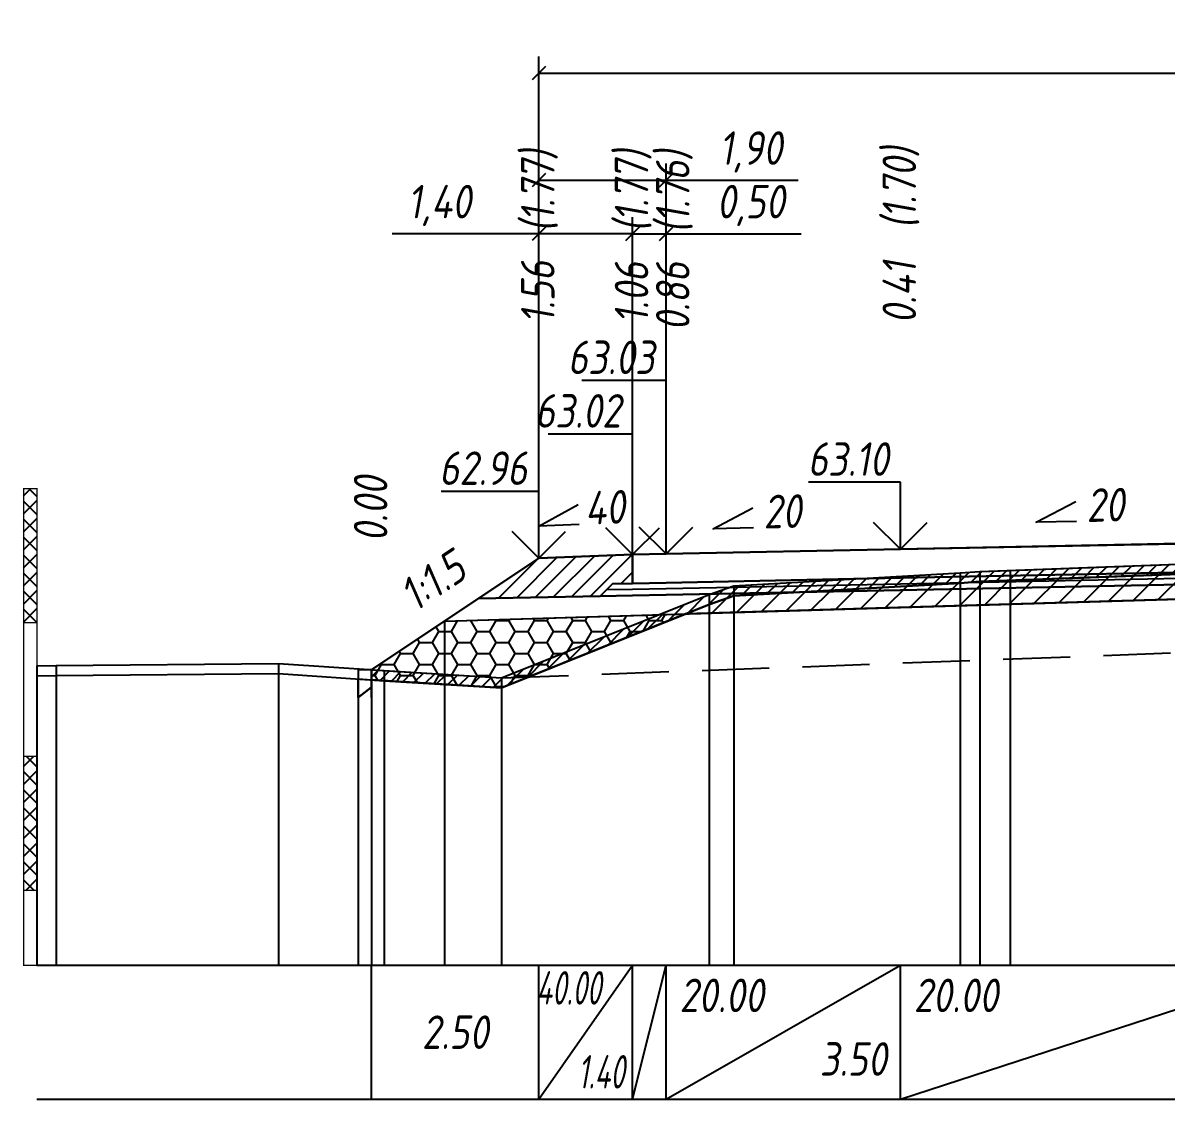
# Model space of a CAD drawing. Extents: x -717 to 1451, y -133302 to 233.
# Drawn here: x 78.9 to 164.3, y -3040 to -2959.6 of the extents above; entities that cross this region are included whole.
import ezdxf
from ezdxf.enums import TextEntityAlignment as Align

# ---------------------------------------------------------------- set-up
doc = ezdxf.new("R2010")
doc.units = 0
doc.linetypes.add('штриховая', pattern=[0.75, 0.5, -0.25])
for name, color, linetype in [('Интерполированный поперечник', 2, 'Continuous'), ('Код_514', 1, 'Continuous'), ('Контур_0', 7, 'Continuous'), ('Контур_2521', 7, 'Continuous'), ('Контур_2564', 7, 'Continuous'), ('Контур_2660', 7, 'Continuous'), ('Контур_2665', 7, 'Continuous'), ('Контур_400', 7, 'Continuous'), ('Контур_508', 7, 'Continuous'), ('Контур_512', 7, 'Continuous'), ('Контур_513', 7, 'Continuous'), ('Контур_818', 7, 'Continuous'), ('Красный поперечник', 1, 'Continuous'), ('Линейка абсолютных высот', 7, 'Continuous'), ('Объём_2501', 7, 'Continuous'), ('Объём_2564', 7, 'Continuous'), ('Объём_2650', 7, 'Continuous'), ('Объём_2660', 7, 'Continuous'), ('Объём_2661', 7, 'Continuous'), ('Объём_2663', 7, 'Continuous'), ('Объём_2665', 7, 'Continuous'), ('Объём_2666', 7, 'Continuous'), ('Откосы', 7, 'Continuous'), ('Отметки покрытия', 7, 'Continuous'), ('Рабочие отметки', 7, 'Continuous'), ('Рабочие отметки доп.', 7, 'Continuous'), ('Таблица', 7, 'Continuous'), ('Уклоны проезжей части', 7, 'Continuous'), ('Черный поперечник', 3, 'Continuous')]:
    doc.layers.add(name, color=color, linetype=linetype)
for name, color, linetype, true_color in [('Контур_2540', 2, 'Continuous', 0xffff00), ('Контур_2560', 2, 'Continuous', 0xffff00), ('Контур_2561', 7, 'Continuous', 0xff8040), ('Контур_2562', 3, 'Continuous', 0x00ff00), ('Контур_2563', 7, 'Continuous', 0xff8000), ('Контур_2570', 7, 'Continuous', 0x80ff00), ('Контур_2583', 3, 'Continuous', 0x00ff00), ('Контур_2736', 4, 'Continuous', 0x00ffff), ('Контур_2737', 4, 'Continuous', 0x00ffff), ('Контур_2738', 4, 'Continuous', 0x00ffff), ('Контур_2739', 4, 'Continuous', 0x00ffff), ('Контур_2741', 4, 'Continuous', 0x00ffff), ('Контур_2742', 4, 'Continuous', 0x00ffff), ('Контур_2743', 4, 'Continuous', 0x00ffff), ('Контур_2744', 7, 'Continuous', 0xa4ffff), ('Контур_2745', 7, 'Continuous', 0xa4ffff), ('Контур_2747', 4, 'Continuous', 0x00ffff), ('Контур_2748', 4, 'Continuous', 0x00ffff), ('Контур_2749', 4, 'Continuous', 0x00ffff), ('Контур_2750', 4, 'Continuous', 0x00ffff), ('Контур_2751', 4, 'Continuous', 0x00ffff), ('Контур_2752', 4, 'Continuous', 0x00ffff), ('Контур_402', 7, 'Continuous', 0xff6464), ('Контур_703', 4, 'Continuous', 0x00ffff), ('Контур_705', 4, 'Continuous', 0x00ffff), ('Контур_707', 4, 'Continuous', 0x00ffff), ('Контур_720', 131, 'Continuous', 0xaaffff), ('Объём_2500', 7, 'Continuous', 0xc0c0c0), ('Объём_2520', 7, 'Continuous', 0x80ffff), ('Объём_2540', 2, 'Continuous', 0xffff00), ('Объём_2560', 2, 'Continuous', 0xffff00), ('Объём_2561', 7, 'Continuous', 0xff8040), ('Объём_2562', 3, 'Continuous', 0x00ff00), ('Объём_2563', 7, 'Continuous', 0xff8000), ('Объём_2570', 7, 'Continuous', 0x80ff00), ('Объём_2580', 3, 'Continuous', 0x00ff00), ('Объём_2583', 3, 'Continuous', 0x00ff00), ('Объём_2593', 3, 'Continuous', 0x00ff00), ('Объём_2597', 3, 'Continuous', 0x00ff00), ('Объём_2600', 7, 'Continuous', 0x808000)]:
    doc.layers.add(name, color=color, linetype=linetype, true_color=true_color)
doc.styles.get("Standard").update_dxf_attribs({"font": 'txt', "height": 2.5})
doc.styles.add('М', font='romand.shx', dxfattribs={"width": 0.8, "oblique": 10, "height": 2.5})
doc.dimstyles.new('ISO-25', dxfattribs={"dimtxt": 2.5, "dimasz": 2.5, "dimexe": 1.25, "dimexo": 0.625, "dimtad": 1, "dimtxsty": 'Standard', "dimcen": 2.5, "dimadec": 0, "dimazin": 0, "dimtfac": 1, "dimtmove": 0, "dimatfit": 3, "dimfxl": 1, "dimarcsym": 0})

# ---------------------------------------------------------------- blocks, each defined once
blk = doc.blocks.new('_Oblique')
at = {"color": 0, "linetype": 'ByBlock', "lineweight": -2}
blk.add_line((-0.5, -0.5), (0.5, 0.5), dxfattribs=at)
blk = doc.blocks.new('*D65')
at = {"color": 0, "lineweight": -2, "transparency": 16777216}
for p, q in [((117.488, -2999.049), (117.488, -2974.129)), ((124.488, -2998.769), (124.488, -2974.129)), ((117.488, -2975.379), (106.524, -2975.379)), ((124.488, -2975.379), (117.488, -2975.379))]:
    blk.add_line(p, q, dxfattribs=at)
at = {"layer": 'Defpoints', "color": 0, "transparency": 16777216}
for p in [(124.488, -2975.379), (117.488, -2999.674), (124.488, -2999.394)]:
    blk.add_point(p, dxfattribs=at)
at = {"color": 0, "lineweight": -2, "transparency": 16777216, "rotation": 180}
blk.add_blockref('_Oblique', (117.488, -2975.379), dxfattribs=at)
at = {"color": 0, "lineweight": -2, "transparency": 16777216}
blk.add_blockref('_Oblique', (124.488, -2975.379), dxfattribs=at)
at = {"color": 0, "transparency": 16777216, "insert": (110.064, -2973.266), "char_height": 2.5, "width": 8.75, "attachment_point": 5, "style": 'М'}
blk.add_mtext('1,40', dxfattribs=at)
blk = doc.blocks.new('*D67')
at = {"color": 0, "lineweight": -2, "transparency": 16777216}
for p, q in [((124.488, -2998.769), (124.488, -2974.129)), ((126.988, -2998.719), (126.988, -2974.129)), ((124.488, -2975.379), (126.988, -2975.379)), ((126.988, -2975.379), (137.082, -2975.379))]:
    blk.add_line(p, q, dxfattribs=at)
at = {"layer": 'Defpoints', "color": 0, "transparency": 16777216}
for p in [(126.988, -2975.379), (124.488, -2999.394), (126.988, -2999.344)]:
    blk.add_point(p, dxfattribs=at)
at = {"color": 0, "lineweight": -2, "transparency": 16777216, "rotation": 180}
blk.add_blockref('_Oblique', (124.488, -2975.379), dxfattribs=at)
at = {"color": 0, "lineweight": -2, "transparency": 16777216}
blk.add_blockref('_Oblique', (126.988, -2975.379), dxfattribs=at)
at = {"color": 0, "transparency": 16777216, "insert": (133.32, -2973.266), "char_height": 2.5, "width": 9.16667, "attachment_point": 5, "style": 'М'}
blk.add_mtext('0,50', dxfattribs=at)
blk = doc.blocks.new('*D70')
at = {"color": 0, "lineweight": -2, "transparency": 16777216}
for p, q in [((117.488, -2999.049), (117.488, -2970.129)), ((126.988, -2998.719), (126.988, -2970.129)), ((117.488, -2971.379), (126.988, -2971.379)), ((126.988, -2971.379), (136.861, -2971.379))]:
    blk.add_line(p, q, dxfattribs=at)
at = {"layer": 'Defpoints', "color": 0, "transparency": 16777216}
for p in [(126.988, -2971.379), (117.488, -2999.674), (126.988, -2999.344)]:
    blk.add_point(p, dxfattribs=at)
at = {"color": 0, "lineweight": -2, "transparency": 16777216, "rotation": 180}
blk.add_blockref('_Oblique', (117.488, -2971.379), dxfattribs=at)
at = {"color": 0, "lineweight": -2, "transparency": 16777216}
blk.add_blockref('_Oblique', (126.988, -2971.379), dxfattribs=at)
at = {"color": 0, "transparency": 16777216, "insert": (133.32, -2969.266), "char_height": 2.5, "width": 8.75, "attachment_point": 5, "style": 'М'}
blk.add_mtext('1,90', dxfattribs=at)
blk = doc.blocks.new('*D71')
at = {"color": 0, "lineweight": -2, "transparency": 16777216}
for p, q in [((117.488, -2999.049), (117.488, -2962.129)), ((232.988, -2999.049), (232.988, -2962.129)), ((117.488, -2963.379), (232.988, -2963.379))]:
    blk.add_line(p, q, dxfattribs=at)
at = {"layer": 'Defpoints', "color": 0, "transparency": 16777216}
for p in [(232.988, -2963.379), (117.488, -2999.674), (232.988, -2999.674)]:
    blk.add_point(p, dxfattribs=at)
at = {"color": 0, "lineweight": -2, "transparency": 16777216, "rotation": 180}
blk.add_blockref('_Oblique', (117.488, -2963.379), dxfattribs=at)
at = {"color": 0, "lineweight": -2, "transparency": 16777216}
blk.add_blockref('_Oblique', (232.988, -2963.379), dxfattribs=at)
at = {"color": 0, "transparency": 16777216, "insert": (175.238, -2961.266), "char_height": 2.5, "width": 11.25, "attachment_point": 5, "style": 'М'}
blk.add_mtext('23,10', dxfattribs=at)

msp = doc.modelspace()

# ---------------------------------------------------------------- hatches: boundary and pattern name
at = {"layer": 'Линейка абсолютных высот'}
h = msp.add_hatch(dxfattribs=at)
h.set_pattern_fill('ANSI37', scale=0.3, style=0)
h.paths.add_polyline_path([(80, -3004.411), (80, -2994.411), (79, -2994.411), (79, -3004.411)])
h = msp.add_hatch(dxfattribs=at)
h.set_pattern_fill('ANSI37', scale=0.3, style=0)
h.paths.add_polyline_path([(80, -3024.411), (80, -3014.411), (79, -3014.411), (79, -3024.411)])
at = {"layer": 'Объём_2563'}
h = msp.add_hatch(dxfattribs=at)
h.set_pattern_fill('ANSI31', color=256, scale=0.3)
h.paths.add_polyline_path([(122.988, -3001.511), (124.488, -3001.481), (124.488, -2999.331), (117.488, -2999.611), (112.988, -3002.611), (122.069, -3002.43)])
at = {"layer": 'Объём_2570'}
h = msp.add_hatch(dxfattribs=at)
h.set_pattern_fill('ANSI31', color=256, scale=0.2)
h.paths.add_polyline_path([(175.238, -3000.432), (150.431, -3001.347), (148.949, -3001.456), (132.06, -3002.416), (130.216, -3003.058), (114.695, -3009.292), (105, -3008.687), (105, -3007.937), (114.695, -3008.542), (130.216, -3002.308), (132.06, -3001.666), (148.949, -3000.706), (150.431, -3000.597), (175.238, -2999.682)])
at = {"layer": 'Объём_2600'}
h = msp.add_hatch(dxfattribs=at)
h.set_pattern_fill('ANSI31', color=6, scale=0.4)
h.paths.add_polyline_path([(152.68, -3001.267), (175.238, -3000.432), (175.238, -3002.366), (128.443, -3003.77), (130.216, -3003.058), (132.06, -3002.416), (148.949, -3001.456), (150.431, -3001.347)])
h = msp.add_hatch(dxfattribs=at)
h.set_pattern_fill('HONEY', color=5, scale=0.3)
h.paths.add_polyline_path([(105, -3007.937), (110.439, -3004.31), (128.443, -3003.77), (114.695, -3009.292), (105, -3008.687)])
h = msp.add_hatch(dxfattribs=at)
h.set_pattern_fill('ANSI31', color=6, scale=0.4)
h.paths.add_polyline_path([(104, -3008.62), (105, -3008.687), (105, -3009.236), (104, -3010)])

# ---------------------------------------------------------------- linework, layer by layer
at = {"layer": 'Интерполированный поперечник', "linetype": 'штриховая', "ltscale": 10, "flags": 128}
msp.add_lwpolyline([(114.695, -3008.542), (246.953, -3003.616)], dxfattribs=at)
at = {"layer": 'Код_514'}
for p, q in [((105, -3040), (105, -3030)), ((117.488, -3040), (117.488, -3030)), ((117.488, -3040), (124.488, -3030)), ((124.488, -3040), (124.488, -3030)), ((124.488, -3040), (126.988, -3030)), ((126.988, -3040), (126.988, -3030)), ((126.988, -3040), (144.488, -3030)), ((144.488, -3040), (144.488, -3030)), ((144.488, -3040), (175.238, -3030))]:
    msp.add_line(p, q, dxfattribs=at)
at = {"layer": 'Контур_0', "flags": 128}
for points in [[(175.238, -2998.316), (144.488, -2998.931), (126.988, -2999.281), (126.988, -2999.281), (126.988, -2999.281), (126.988, -2999.281), (126.988, -2999.281), (124.488, -2999.331), (124.488, -3001.481), (126.988, -3001.431), (126.988, -3001.431), (126.988, -3001.431), (126.988, -3001.431), (126.988, -3001.431), (126.988, -3001.431), (144.488, -3001.081), (175.238, -3000.466), (175.238, -2998.316)], [(117.488, -2999.611), (105, -3007.937), (105, -3007.937), (105, -3007.937), (105, -3007.937), (105, -3007.937), (105, -3007.937), (105, -3007.937), (105, -3007.937), (105, -3007.937), (105, -3007.937), (105, -3007.937), (105, -3007.937), (105, -3007.937), (105, -3007.937), (105, -3010)], [(117.488, -2999.611), (105, -3007.937), (105, -3007.937), (105, -3007.937), (105, -3007.937), (105, -3007.937), (105, -3007.937), (105, -3007.937), (105, -3007.937), (105, -3007.937), (105, -3007.937), (105, -3007.937), (105, -3007.937), (105, -3007.937), (105, -3007.937), (105, -3010), (105, -3010), (105, -3007.937), (105, -3007.937), (105, -3007.937), (105, -3007.937), (105, -3007.937), (105, -3007.937), (105, -3007.937), (105, -3007.937), (105, -3007.937), (105, -3007.937), (105, -3007.937), (105, -3007.937), (105, -3007.937)], [(117.488, -2999.611), (117.488, -2999.611)], [(175.238, -3000.466), (144.488, -3001.081), (126.988, -3001.431), (126.988, -3001.431), (126.988, -3001.431), (126.988, -3001.431), (126.988, -3001.431), (126.988, -3001.431), (124.488, -3001.481), (122.988, -3001.511), (122.069, -3002.43), (124.488, -3002.381), (126.988, -3002.331), (126.988, -3002.331), (126.988, -3002.331), (126.988, -3002.331), (126.988, -3002.331), (126.988, -3002.331), (144.488, -3001.981), (175.238, -3001.366), (175.238, -3000.466)], [(112.988, -3002.611), (122.069, -3002.43), (122.988, -3001.511), (124.488, -3001.481)]]:
    msp.add_lwpolyline(points, dxfattribs=at)
at = {"layer": 'Контур_2521', "color": 250, "flags": 128}
msp.add_lwpolyline([(175.238, -3000.916), (144.488, -3001.531), (126.988, -3001.881), (126.988, -3001.881), (126.988, -3001.881), (126.988, -3001.881), (126.988, -3001.881), (126.988, -3001.881), (124.488, -3001.931), (122.529, -3001.971)], dxfattribs=at)
at = {"layer": 'Контур_2540', "flags": 128}
msp.add_lwpolyline([(144.488, -3001.981), (126.988, -3002.331), (124.488, -3002.381), (122.069, -3002.43), (112.988, -3002.611), (110.439, -3004.31), (175.238, -3002.366), (175.238, -3001.366), (144.488, -3001.981)], dxfattribs=at)
at = {"layer": 'Контур_2560', "flags": 128}
msp.add_lwpolyline([(117.488, -2999.611), (117.488, -2999.611), (117.488, -2999.611), (124.488, -2999.331)], dxfattribs=at)
at = {"layer": 'Контур_2561', "flags": 128}
msp.add_lwpolyline([(124.488, -2999.331), (124.488, -2999.331), (117.488, -2999.611), (117.488, -2999.611), (124.488, -2999.331)], dxfattribs=at)
at = {"layer": 'Контур_2562', "flags": 128}
msp.add_lwpolyline([(117.488, -2999.611), (117.488, -2999.611), (117.488, -2999.611), (117.488, -2999.611), (117.488, -2999.611)], dxfattribs=at)
at = {"layer": 'Контур_2563', "flags": 128}
msp.add_lwpolyline([(122.988, -3001.511), (124.488, -3001.481), (124.488, -2999.331), (117.488, -2999.611), (112.988, -3002.611), (122.069, -3002.43), (122.988, -3001.511)], dxfattribs=at)
at = {"layer": 'Контур_2564', "flags": 128}
msp.add_lwpolyline([(117.488, -2999.611), (124.488, -2999.331)], dxfattribs=at)
at = {"layer": 'Контур_2570', "flags": 128}
msp.add_lwpolyline([(80, -3008.386), (81.428, -3008.372), (98.047, -3008.22), (105.938, -3008.75), (114.695, -3009.292), (130.216, -3003.058), (132.06, -3002.416), (148.949, -3001.456), (150.431, -3001.347), (152.68, -3001.267), (175.238, -3000.432), (177.697, -3000.341), (180.184, -3000.316), (203.658, -3000.208), (205.663, -3000.286), (226.306, -3000.833), (227.846, -3001.121), (246.953, -3004.366), (271.714, -3000.101), (282.166, -2997.909)], dxfattribs=at)
at = {"layer": 'Контур_2583', "flags": 128}
msp.add_lwpolyline([(104, -3010), (105, -3009.236), (105, -3007.937), (104, -3007.937), (104, -3010)], dxfattribs=at)
at = {"layer": 'Контур_2660', "flags": 128}
msp.add_lwpolyline([(110.439, -3004.31), (175.238, -3002.366)], dxfattribs=at)
at = {"layer": 'Контур_2665', "flags": 128}
msp.add_lwpolyline([(117.488, -2999.611), (117.488, -2999.611)], dxfattribs=at)
at = {"layer": 'Контур_2736', "flags": 128}
msp.add_lwpolyline([(117.488, -2999.611), (105, -3007.937)], dxfattribs=at)
at = {"layer": 'Контур_2737', "flags": 128}
msp.add_lwpolyline([(105, -3007.937), (105, -3007.937)], dxfattribs=at)
at = {"layer": 'Контур_2738', "flags": 128}
msp.add_lwpolyline([(105, -3007.937), (105, -3007.937)], dxfattribs=at)
at = {"layer": 'Контур_2739', "flags": 128}
msp.add_lwpolyline([(105, -3007.937), (105, -3007.937)], dxfattribs=at)
at = {"layer": 'Контур_2741', "flags": 128}
msp.add_lwpolyline([(105, -3007.937), (105, -3007.937)], dxfattribs=at)
at = {"layer": 'Контур_2742', "flags": 128}
msp.add_lwpolyline([(105, -3007.937), (105, -3007.937)], dxfattribs=at)
at = {"layer": 'Контур_2743', "flags": 128}
msp.add_lwpolyline([(105, -3007.937), (105, -3007.937)], dxfattribs=at)
at = {"layer": 'Контур_2744', "flags": 128}
msp.add_lwpolyline([(105, -3007.937), (105, -3007.937)], dxfattribs=at)
msp.add_lwpolyline([(105, -3007.937), (105, -3007.937)], dxfattribs=at)
msp.add_lwpolyline([(105, -3007.937), (105, -3007.937)], dxfattribs=at)
msp.add_lwpolyline([(105, -3007.937), (105, -3007.937)], dxfattribs=at)
msp.add_lwpolyline([(105, -3007.937), (105, -3007.937)], dxfattribs=at)
msp.add_lwpolyline([(105, -3007.937), (105, -3007.937)], dxfattribs=at)
at = {"layer": 'Контур_2745', "flags": 128}
msp.add_lwpolyline([(105, -3007.937), (105, -3007.937)], dxfattribs=at)
msp.add_lwpolyline([(105, -3007.937), (105, -3007.937)], dxfattribs=at)
msp.add_lwpolyline([(105, -3007.937), (105, -3007.937)], dxfattribs=at)
msp.add_lwpolyline([(105, -3007.937), (105, -3007.937)], dxfattribs=at)
msp.add_lwpolyline([(105, -3007.937), (105, -3007.937)], dxfattribs=at)
msp.add_lwpolyline([(105, -3007.937), (105, -3007.937)], dxfattribs=at)
at = {"layer": 'Контур_2747', "flags": 128}
msp.add_lwpolyline([(105, -3007.937), (105, -3007.937)], dxfattribs=at)
at = {"layer": 'Контур_2748', "flags": 128}
msp.add_lwpolyline([(105, -3007.937), (105, -3007.937)], dxfattribs=at)
at = {"layer": 'Контур_2749', "flags": 128}
msp.add_lwpolyline([(105, -3007.937), (105, -3007.937)], dxfattribs=at)
at = {"layer": 'Контур_2750', "flags": 128}
msp.add_lwpolyline([(105, -3007.937), (105, -3007.937)], dxfattribs=at)
at = {"layer": 'Контур_2751', "flags": 128}
msp.add_lwpolyline([(105, -3007.937), (105, -3007.937)], dxfattribs=at)
at = {"layer": 'Контур_2752', "flags": 128}
msp.add_lwpolyline([(105, -3007.937), (105, -3007.937)], dxfattribs=at)
at = {"layer": 'Контур_400', "flags": 128}
msp.add_lwpolyline([(124.488, -2999.331), (126.988, -2999.281), (126.988, -2999.281), (126.988, -2999.281), (126.988, -2999.281), (126.988, -2999.281), (126.988, -2999.281), (144.488, -2998.931), (175.238, -2998.316)], dxfattribs=at)
at = {"layer": 'Контур_402', "flags": 128}
msp.add_lwpolyline([(110.439, -3004.31), (175.238, -3002.366), (240.036, -3004.31)], dxfattribs=at)
at = {"layer": 'Контур_508', "flags": 128}
msp.add_lwpolyline([(104, -3010), (105, -3009.236), (105, -3007.937), (110.439, -3004.31), (175.238, -3002.366), (240.036, -3004.31), (242.011, -3005.627), (242.011, -3006.829), (245.458, -3009.127), (245.761, -3009.127), (247.761, -3009.127), (248.064, -3009.127), (251.511, -3006.829), (251.511, -3005.627), (257.166, -3001.857)], dxfattribs=at)
at = {"layer": 'Контур_512', "flags": 128}
msp.add_lwpolyline([(104, -3010), (105, -3009.236), (105, -3007.937), (110.439, -3004.31), (175.238, -3002.366), (240.036, -3004.31), (242.011, -3005.627), (242.011, -3006.829), (245.458, -3009.127), (245.761, -3009.127), (247.761, -3009.127), (248.064, -3009.127), (251.511, -3006.829), (251.511, -3005.627), (257.166, -3001.857)], dxfattribs=at)
at = {"layer": 'Контур_513', "flags": 128}
msp.add_lwpolyline([(104, -3010), (105, -3009.236), (105, -3007.937), (110.439, -3004.31), (175.238, -3002.366), (240.036, -3004.31), (242.011, -3005.627), (242.011, -3006.829), (245.458, -3009.127), (245.761, -3009.127), (247.761, -3009.127), (248.064, -3009.127), (251.511, -3006.829), (251.511, -3005.627), (257.166, -3001.857)], dxfattribs=at)
at = {"layer": 'Контур_703', "flags": 128}
for points in [[(117.488, -2999.611), (105, -3007.937)], [(105, -3007.937), (105, -3010)]]:
    msp.add_lwpolyline(points, dxfattribs=at)
at = {"layer": 'Контур_705', "flags": 128}
msp.add_lwpolyline([(105, -3007.937), (105, -3007.937)], dxfattribs=at)
at = {"layer": 'Контур_707', "flags": 128}
msp.add_lwpolyline([(105, -3010), (105, -3007.937)], dxfattribs=at)
at = {"layer": 'Контур_720', "flags": 128}
msp.add_lwpolyline([(105, -3010), (105, -3010)], dxfattribs=at)
at = {"layer": 'Контур_818', "flags": 128}
msp.add_lwpolyline([(105, -3008.687), (105.938, -3008.75), (114.695, -3009.292), (130.216, -3003.058), (132.06, -3002.416), (148.949, -3001.456), (150.431, -3001.347), (152.68, -3001.267), (175.238, -3000.432), (177.697, -3000.341), (180.184, -3000.316), (203.658, -3000.208), (205.663, -3000.286), (226.306, -3000.833), (227.846, -3001.121), (246.953, -3004.366), (257.166, -3002.607)], dxfattribs=at)
at = {"layer": 'Красный поперечник'}
for p, q in [((144.488, -2998.931), (175.238, -2998.316)), ((105, -3007.937), (117.488, -2999.611)), ((117.488, -2999.611), (124.488, -2999.331)), ((124.488, -2999.331), (126.988, -2999.281)), ((126.988, -2999.281), (144.488, -2998.931)), ((110.439, -3004.31), (110.439, -3030)), ((105, -3007.937), (105, -3030)), ((105, -3009.236), (105, -3030)), ((104, -3010), (104, -3030))]:
    msp.add_line(p, q, dxfattribs=at)
at = {"layer": 'Линейка абсолютных высот', "color": 7, "const_width": 0.1, "flags": 128}
for points in [[(80, -3004.411), (80, -2994.411), (79, -2994.411), (79, -3004.411), (80, -3004.411)], [(80, -3014.411), (80, -3004.411), (79, -3004.411), (79, -3014.411), (80, -3014.411)], [(80, -3024.411), (80, -3014.411), (79, -3014.411), (79, -3024.411), (80, -3024.411)], [(80, -3030), (80, -3024.411), (79, -3024.411), (79, -3030), (80, -3030)]]:
    msp.add_lwpolyline(points, dxfattribs=at)
at = {"layer": 'Объём_2500', "flags": 128}
msp.add_lwpolyline([(175.238, -2998.316), (144.488, -2998.931), (126.988, -2999.281), (126.988, -2999.281), (126.988, -2999.281), (126.988, -2999.281), (126.988, -2999.281), (124.488, -2999.331), (124.488, -3001.481), (126.988, -3001.431), (126.988, -3001.431), (126.988, -3001.431), (126.988, -3001.431), (126.988, -3001.431), (126.988, -3001.431), (144.488, -3001.081), (175.238, -3000.466), (175.238, -2998.316)], dxfattribs=at)
at = {"layer": 'Объём_2501', "flags": 128}
msp.add_lwpolyline([(124.488, -2999.331), (126.988, -2999.281), (126.988, -2999.281), (126.988, -2999.281), (126.988, -2999.281), (126.988, -2999.281), (126.988, -2999.281), (144.488, -2998.931), (175.238, -2998.316)], dxfattribs=at)
at = {"layer": 'Объём_2520', "color": 250, "flags": 128}
msp.add_lwpolyline([(175.238, -3000.466), (144.488, -3001.081), (126.988, -3001.431), (126.988, -3001.431), (126.988, -3001.431), (126.988, -3001.431), (126.988, -3001.431), (126.988, -3001.431), (124.488, -3001.481), (122.988, -3001.511), (122.069, -3002.43), (124.488, -3002.381), (126.988, -3002.331), (126.988, -3002.331), (126.988, -3002.331), (126.988, -3002.331), (126.988, -3002.331), (126.988, -3002.331), (144.488, -3001.981), (175.238, -3001.366), (175.238, -3000.466)], dxfattribs=at)
at = {"layer": 'Объём_2540', "flags": 128}
msp.add_lwpolyline([(144.488, -3001.981), (126.988, -3002.331), (124.488, -3002.381), (122.069, -3002.43), (112.988, -3002.611), (110.439, -3004.31), (175.238, -3002.366), (175.238, -3001.366), (144.488, -3001.981)], dxfattribs=at)
at = {"layer": 'Объём_2560', "flags": 128}
msp.add_lwpolyline([(117.488, -2999.611), (117.488, -2999.611), (117.488, -2999.611), (124.488, -2999.331)], dxfattribs=at)
at = {"layer": 'Объём_2561', "flags": 128}
msp.add_lwpolyline([(124.488, -2999.331), (124.488, -2999.331), (117.488, -2999.611), (117.488, -2999.611), (124.488, -2999.331)], dxfattribs=at)
at = {"layer": 'Объём_2562', "flags": 128}
msp.add_lwpolyline([(117.488, -2999.611), (117.488, -2999.611), (117.488, -2999.611), (117.488, -2999.611), (117.488, -2999.611)], dxfattribs=at)
at = {"layer": 'Объём_2563', "color": 250, "flags": 128}
msp.add_lwpolyline([(122.988, -3001.511), (124.488, -3001.481), (124.488, -2999.331), (117.488, -2999.611), (112.988, -3002.611), (122.069, -3002.43), (122.988, -3001.511)], dxfattribs=at)
at = {"layer": 'Объём_2564', "flags": 128}
msp.add_lwpolyline([(117.488, -2999.611), (124.488, -2999.331)], dxfattribs=at)
at = {"layer": 'Объём_2570', "flags": 128}
msp.add_lwpolyline([(175.238, -3000.432), (150.431, -3001.347), (148.949, -3001.456), (132.06, -3002.416), (130.216, -3003.058), (114.695, -3009.292), (105, -3008.687), (105, -3007.937), (114.695, -3008.542), (130.216, -3002.308), (132.06, -3001.666), (148.949, -3000.706), (150.431, -3000.597), (175.238, -2999.682), (175.238, -3000.432), (175.238, -3000.432)], dxfattribs=at)
at = {"layer": 'Объём_2580', "flags": 128}
msp.add_lwpolyline([(117.488, -2999.611), (117.488, -2999.611)], dxfattribs=at)
at = {"layer": 'Объём_2583', "flags": 128}
msp.add_lwpolyline([(104, -3010), (105, -3009.236), (105, -3007.937), (104, -3007.937), (104, -3010)], dxfattribs=at)
at = {"layer": 'Объём_2593', "flags": 128}
msp.add_lwpolyline([(105, -3007.937), (105, -3010), (105, -3007.937)], dxfattribs=at)
at = {"layer": 'Объём_2597', "flags": 128}
msp.add_lwpolyline([(105, -3007.937), (105, -3010), (105, -3007.937)], dxfattribs=at)
at = {"layer": 'Объём_2600', "color": 5, "flags": 128}
msp.add_lwpolyline([(105, -3007.937), (110.439, -3004.31), (128.443, -3003.77), (114.695, -3009.292), (105, -3008.687), (105, -3007.937), (105, -3007.937)], dxfattribs=at)
at = {"layer": 'Объём_2650', "color": 6, "flags": 128}
for points in [[(152.68, -3001.267), (175.238, -3000.432), (175.238, -3002.366), (128.443, -3003.77), (130.216, -3003.058), (132.06, -3002.416), (148.949, -3001.456), (150.431, -3001.347), (152.68, -3001.267), (152.68, -3001.267)], [(104, -3008.62), (105, -3008.687), (105, -3009.236), (104, -3010), (104, -3008.62), (104, -3008.62)]]:
    msp.add_lwpolyline(points, dxfattribs=at)
at = {"layer": 'Объём_2660', "flags": 128}
msp.add_lwpolyline([(110.439, -3004.31), (175.238, -3002.366)], dxfattribs=at)
at = {"layer": 'Объём_2661', "flags": 128}
msp.add_lwpolyline([(117.488, -2999.611), (105, -3007.937)], dxfattribs=at)
at = {"layer": 'Объём_2663', "flags": 128}
msp.add_lwpolyline([(105, -3007.937), (105, -3010), (105, -3007.937)], dxfattribs=at)
at = {"layer": 'Объём_2665', "flags": 128}
msp.add_lwpolyline([(117.488, -2999.611), (117.488, -2999.611)], dxfattribs=at)
at = {"layer": 'Объём_2666', "flags": 128}
msp.add_lwpolyline([(117.488, -2999.611), (105, -3007.937)], dxfattribs=at)
at = {"layer": 'Откосы', "color": 1, "flags": 128}
for points in [[(157.637, -2996.857), (154.638, -2996.917), (157.607, -2995.357)], [(120.49, -2997.093), (117.493, -2997.213), (120.43, -2995.595)], [(133.512, -2997.34), (130.513, -2997.4), (133.482, -2995.84)]]:
    msp.add_lwpolyline(points, dxfattribs=at)
at = {"layer": 'Отметки покрытия', "color": 1}
for p, q in [((126.988, -2986.331), (120.688, -2986.331)), ((126.988, -2999.281), (126.988, -2986.331)), ((124.488, -2990.331), (118.188, -2990.331)), ((124.488, -2999.331), (124.488, -2990.331)), ((144.488, -2993.931), (137.638, -2993.931)), ((144.488, -2998.931), (144.488, -2993.931)), ((117.488, -2994.611), (110.188, -2994.611)), ((117.488, -2999.611), (117.488, -2994.611)), ((144.488, -2998.931), (142.488, -2996.931)), ((144.488, -2998.931), (146.488, -2996.931)), ((117.488, -2999.611), (115.488, -2997.611)), ((117.488, -2999.611), (119.488, -2997.611)), ((124.488, -2999.331), (122.488, -2997.331)), ((124.488, -2999.331), (126.488, -2997.331)), ((126.988, -2999.281), (124.988, -2997.281)), ((126.988, -2999.281), (128.988, -2997.281))]:
    msp.add_line(p, q, dxfattribs=at)
at = {"layer": 'Таблица'}
for p, q in [((80, -3030), (282.166, -3030)), ((80, -3040), (282.166, -3040))]:
    msp.add_line(p, q, dxfattribs=at)
at = {"layer": 'Черный поперечник', "color": 7}
for p, q in [((152.68, -3000.517), (152.68, -3030)), ((148.949, -3000.706), (148.949, -3030)), ((150.431, -3000.597), (150.431, -3030)), ((132.06, -3001.666), (132.06, -3030)), ((130.216, -3002.308), (130.216, -3030)), ((80, -3007.636), (80, -3030)), ((81.428, -3007.622), (81.428, -3030)), ((98.047, -3007.47), (98.047, -3030)), ((105.938, -3008), (105.938, -3030)), ((114.695, -3008.542), (114.695, -3030))]:
    msp.add_line(p, q, dxfattribs=at)
at = {"layer": 'Черный поперечник', "flags": 128}
msp.add_lwpolyline([(80, -3007.636), (81.428, -3007.622), (98.047, -3007.47), (105.938, -3008), (114.695, -3008.542), (130.216, -3002.308), (132.06, -3001.666), (148.949, -3000.706), (150.431, -3000.597), (152.68, -3000.517), (175.238, -2999.682), (177.697, -2999.591), (180.184, -2999.566), (203.658, -2999.458), (205.663, -2999.536), (226.306, -3000.083), (227.846, -3000.371), (246.953, -3003.616), (271.714, -2999.351), (282.166, -2997.159)], dxfattribs=at)

# ---------------------------------------------------------------- texts
at = {"layer": 'Код_514', "style": 'М', "oblique": 10}
for s, width, p in [('40.00', 0.6, (117.29, -3030.441)), ('20.00', 0.8, (127.988, -3031)), ('20.00', 0.8, (145.488, -3031))]:
    msp.add_text(s, height=2.5, dxfattribs=dict(at, width=width)).set_placement(p, align=Align.TOP_LEFT)
at = {"layer": 'Код_514', "style": 'М', "oblique": 10, "width": 0.8}
msp.add_text('2.50', height=2.5, dxfattribs=at).set_placement((111.244, -3035), align=Align.MIDDLE_CENTER)
at = {"layer": 'Код_514', "style": 'М', "oblique": 10}
for s, width, p in [('3.50', 0.8, (143.488, -3039)), ('1.40', 0.6, (123.887, -3039.958))]:
    msp.add_text(s, height=2.5, dxfattribs=dict(at, width=width)).set_placement(p, align=Align.BOTTOM_RIGHT)
at = {"layer": 'Отметки покрытия', "color": 1, "style": 'М', "oblique": 10, "width": 0.8}
for s, p in [('63.03', (126.129, -2986.6)), ('63.02', (123.629, -2990.6)), ('63.10', (143.629, -2994.2)), ('62.96', (116.629, -2994.88))]:
    msp.add_text(s, height=2.5, dxfattribs=at).set_placement(p, align=Align.BOTTOM_RIGHT)
at = {"layer": 'Рабочие отметки', "color": 1, "style": 'М', "oblique": 10, "width": 0.8}
for s, p in [('1.56', (117.41, -2982.081)), ('1.06', (124.41, -2982.081)), ('0.86', (127.489, -2982.612)), ('0.41', (144.41, -2982.081)), ('0.00', (104.922, -2998.368))]:
    msp.add_text(s, height=2.5, rotation=90, dxfattribs=at).set_placement(p, align=Align.MIDDLE_LEFT)
at = {"layer": 'Рабочие отметки доп.', "color": 1, "style": 'М', "oblique": 10, "width": 0.8}
for s, p in [('(1.77)', (117.41, -2975.231)), ('(1.77)', (124.41, -2975.231)), ('(1.76)', (127.489, -2975.312)), ('(1.70)', (144.41, -2974.981))]:
    msp.add_text(s, height=2.5, rotation=90, dxfattribs=at).set_placement(p, align=Align.MIDDLE_LEFT)
at = {"layer": 'Уклоны проезжей части', "color": 1, "style": 'М', "oblique": 10, "width": 0.8}
for s, rotation, p in [('40', 2.29061, (122.505, -2997.809)), ('20', 1.14576, (159.843, -2997.624)), ('20', 1.14576, (135.718, -2998.107)), ('1:1.5', 33.69007, (110.689, -3002.942))]:
    msp.add_text(s, height=2.5, rotation=rotation, dxfattribs=at).set_placement(p, align=Align.BOTTOM_CENTER)

# ---------------------------------------------------------------- dimensions: what is measured, and where the dimension line sits
at = {"color": 5}
dim = msp.add_linear_dim(base=(232.988, -2963.379), p1=(117.488, -2999.674), p2=(232.988, -2999.674), angle=180, dimstyle='ISO-25', override={"dimasz": 1, "dimlfac": 0.2, "dimzin": 0, "dimtxsty": 'М', "dimblk1": 'Oblique', "dimblk2": 'Oblique', "dimsah": 1}, dxfattribs=at)
dim.commit()
dim.dimension.update_dxf_attribs({"geometry": '*D71', "text_midpoint": (175.238, -2961.266)})
for base, p1, p2, picture, middle in [((126.988, -2971.379), (117.488, -2999.674), (126.988, -2999.344), '*D70', (133.32, -2971.379)), ((124.488, -2975.379), (117.488, -2999.674), (124.488, -2999.394), '*D65', (110.064, -2975.379)), ((126.988, -2975.379), (124.488, -2999.394), (126.988, -2999.344), '*D67', (133.32, -2975.379))]:
    dim = msp.add_linear_dim(base=base, p1=p1, p2=p2, angle=180, dimstyle='ISO-25', override={"dimasz": 1, "dimlfac": 0.2, "dimzin": 0, "dimtxsty": 'М', "dimblk1": 'Oblique', "dimblk2": 'Oblique', "dimsah": 1}, dxfattribs=at)
    dim.commit()
    dim.dimension.update_dxf_attribs({"geometry": picture, "text_midpoint": middle, "dimtype": 160})

doc.saveas('drawing.dxf')
